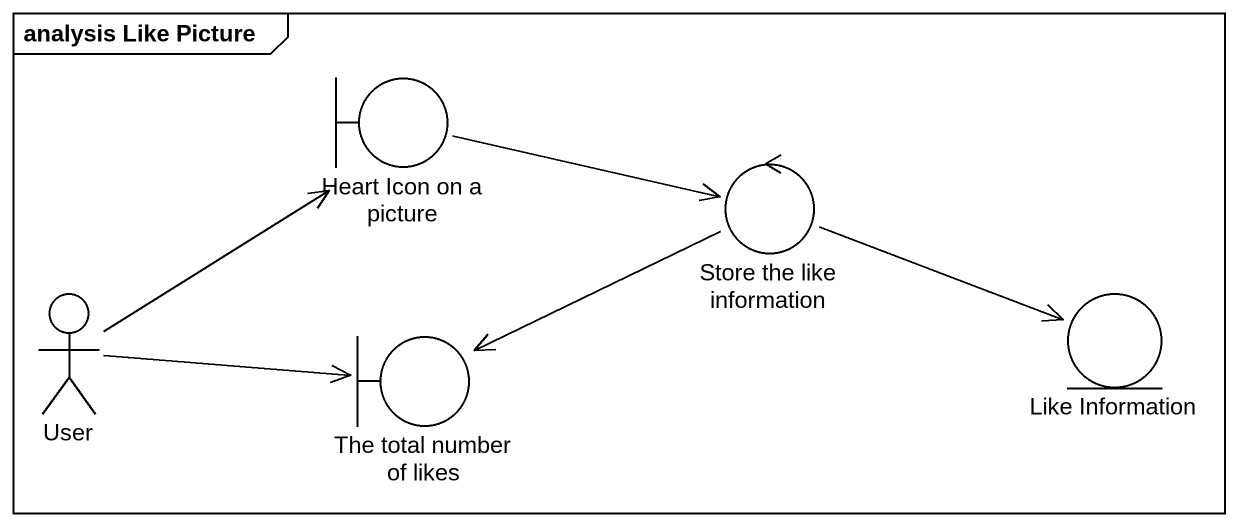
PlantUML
@startuml
mainframe analysis Like Picture
boundary "Heart Icon on a picture" as Heart_Icon_on_a_picture
control "Store the like information" as Store_the_like_information
actor User
entity "Like Information" as Like_Information
boundary "The total number of likes" as The_total_number_of_likes
Heart_Icon_on_a_picture -right-> Store_the_like_information
Store_the_like_information -right-> Like_Information
Store_the_like_information -left-> The_total_number_of_likes
User -up-> Heart_Icon_on_a_picture
User -right-> The_total_number_of_likes
@enduml
